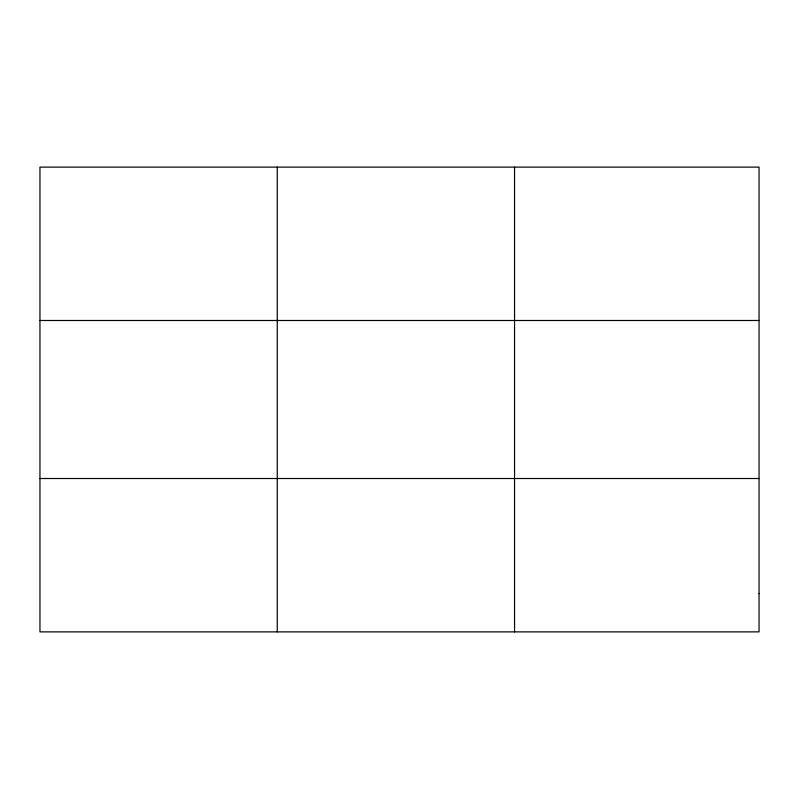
<?xml version="1.0" encoding="UTF-8"?>
<svg xmlns="http://www.w3.org/2000/svg" width="799" height="799" viewBox="0 0 799 799"><rect width="100%" height="100%" fill="white"/><g stroke="black" fill="none" stroke-linecap="round" stroke-linejoin="round"><path stroke-width="1.2" d="M277.253 167.121L277.253 631.879M514.556 167.121L514.556 631.879M39.95 320.489L759.05 320.489M39.95 478.511L759.05 478.511M759.05 593.537L759.05 631.879L39.95 631.879L39.95 167.121L759.05 167.121L759.05 593.537"/></g></svg>
